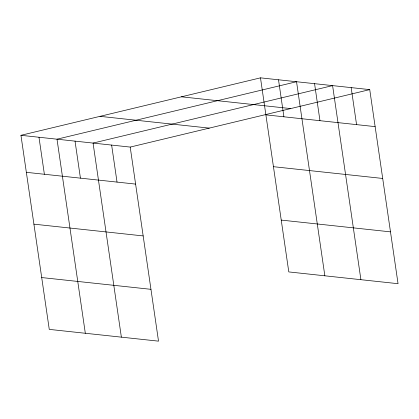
<?xml version="1.0" encoding="UTF-8"?>
<svg xmlns="http://www.w3.org/2000/svg" width="419" height="419" viewBox="0 0 419 419"><rect width="100%" height="100%" fill="white"/><g stroke="black" fill="none" stroke-linecap="round" stroke-linejoin="round"><path stroke-width="0.63" d="M20.95 135.306L130.204 147.079L158.518 341.155L49.264 329.386L20.95 135.306L260.482 77.845L369.736 89.614L398.05 283.694L288.796 271.921L260.482 77.845M130.204 147.079L369.736 89.614M181.437 96.81L290.692 108.579M265.882 114.858L375.136 126.627M99.994 116.346L209.249 128.114M273.445 166.689L382.699 178.457M26.35 172.324L135.604 184.093M281.233 220.09L390.487 231.859M33.913 224.155L143.167 235.923M41.701 277.556L150.955 289.325M351.164 87.613L356.564 124.626M360.906 279.688L332.592 85.612L93.06 143.078L121.369 337.154M314.564 83.669L319.964 120.682M324.851 275.807L296.537 81.726L57.005 139.192L85.319 333.273M278.509 79.788L283.909 116.801M111.632 145.079L117.032 182.092M75.032 141.135L80.432 178.148M38.977 137.249L44.377 174.262"/></g></svg>
